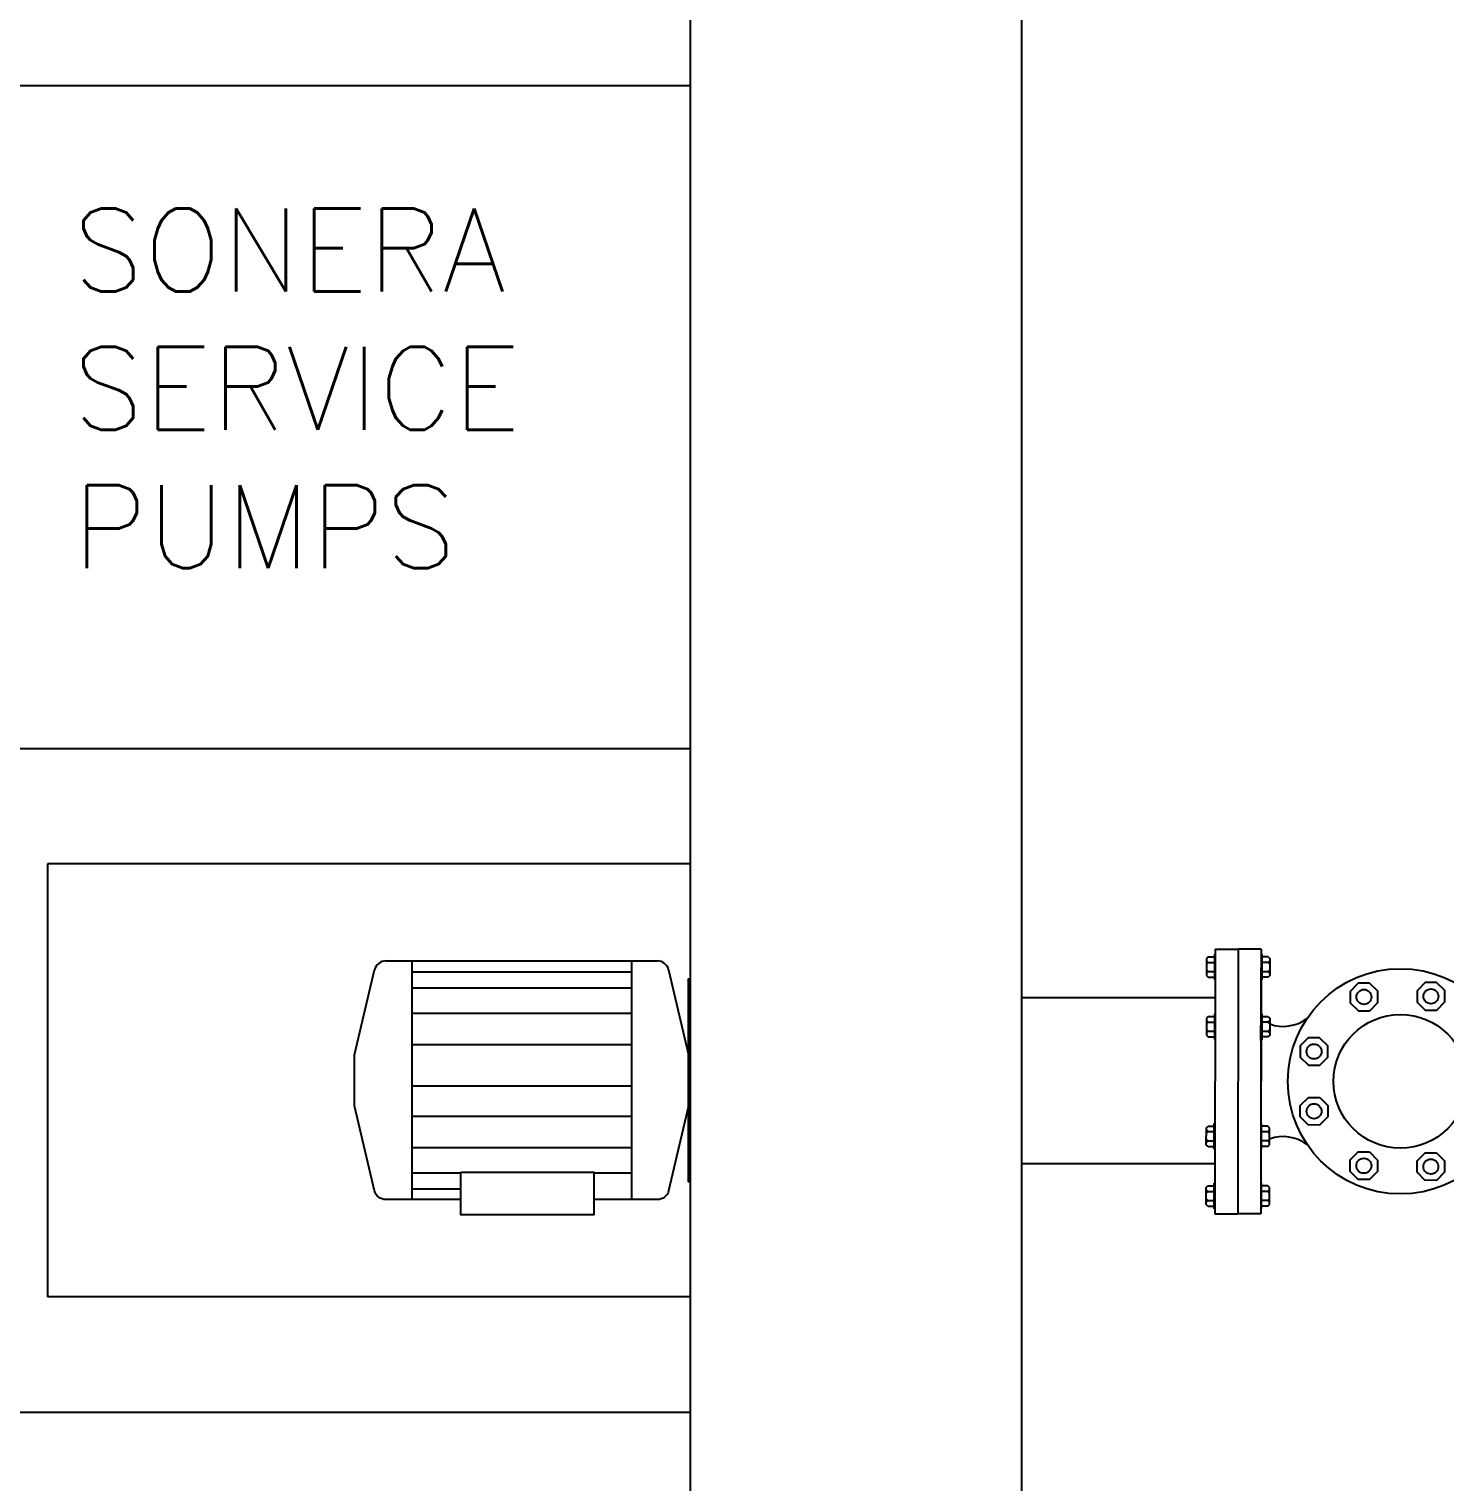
# Model space of a CAD drawing. Header units: inches. Extents: x 68782 to 87500, y -27905 to -16049.
# Drawn here: x 80537 to 81818, y -25143 to -23829 of the extents above; entities that cross this region are included whole.
import ezdxf

# ---------------------------------------------------------------- set-up
doc = ezdxf.new("R2010")
doc.units = ezdxf.units.IN
doc.header["$MEASUREMENT"] = 0
doc.layers.add('M-HVAC-PIPE-TEXT', color=2, linetype='Continuous', lineweight=25)
doc.layers.add('M-X-BKGD', color=8, linetype='Continuous')
doc.styles.add('SIMS', font='simplex.shx')

msp = doc.modelspace()

# ---------------------------------------------------------------- linework, layer by layer
at = {"layer": 'M-X-BKGD'}
for p, q in [((81135, -18586.9), (81135, -25904.9)), ((81435, -18586.9), (81435, -25904.9)), ((80553.7, -24584.1), (80553.7, -24975.7)), ((81135, -24584.1), (80553.7, -24584.1)), ((80831.5, -24756.9), (80849.6, -24680)), ((81105.5, -24672), (80859.7, -24672)), ((80883.2, -24672), (80883.2, -24887.8)), ((81082, -24672), (81082, -24887.8)), ((81115.6, -24680), (81133.7, -24756.9)), ((81651.6, -24678), (81651.6, -24883.9)), ((81435, -24705.1), (81610, -24705.1)), ((81651.6, -24743.9), (81651.6, -24730.2)), ((81651.6, -24818), (81651.6, -24831.7)), ((81435, -24855.1), (81610, -24855.1)), ((81135, -24975.7), (80553.7, -24975.7))]:
    msp.add_line(p, q, dxfattribs=at)
at = {"layer": 'M-X-BKGD', "linetype": 'Continuous'}
for p, q in [((81609.5, -24665.7), (81610.1, -24665.7)), ((81609.5, -24665.7), (81609.5, -24689)), ((81610.1, -24661.2), (81609.9, -24900.6)), ((81610.1, -24661.2), (81630.9, -24661.2)), ((81630.9, -24661.2), (81630.7, -24900.6)), ((81630.9, -24661.2), (81630.7, -24900.6)), ((81651.7, -24661.3), (81630.9, -24661.2)), ((81651.7, -24661.3), (81651.5, -24900.7)), ((81652.3, -24665.7), (81651.7, -24665.7)), ((81652.3, -24665.7), (81652.3, -24689.1)), ((81603.8, -24668.2), (81602.3, -24669.7)), ((81602.3, -24669.7), (81602.3, -24685)), ((81603.8, -24673.2), (81602.3, -24671.7)), ((81603.8, -24673.2), (81602.3, -24674.7)), ((81603.8, -24681.5), (81602.3, -24680)), ((81603.8, -24668.2), (81609.5, -24668.2)), ((81603.8, -24673.2), (81609.5, -24673.2)), ((81658, -24668.3), (81652.3, -24668.3)), ((81658, -24673.3), (81652.3, -24673.3)), ((81658, -24668.3), (81659.5, -24669.8)), ((81658, -24673.3), (81659.5, -24671.7)), ((81658, -24673.3), (81659.5, -24674.8)), ((81658, -24681.6), (81659.5, -24680)), ((81659.5, -24669.8), (81659.5, -24685)), ((81603.8, -24681.5), (81602.3, -24683)), ((81602.3, -24685), (81603.8, -24686.5)), ((81603.8, -24681.5), (81609.5, -24681.5)), ((81603.8, -24686.5), (81609.5, -24686.5)), ((81609.5, -24689), (81610.1, -24689)), ((81652.3, -24689.1), (81651.7, -24689.1)), ((81658, -24681.6), (81652.3, -24681.6)), ((81658, -24686.6), (81652.3, -24686.6)), ((81658, -24681.6), (81659.5, -24683.1)), ((81659.5, -24685), (81658, -24686.6)), ((81609.4, -24719.7), (81609.4, -24743)), ((81609.4, -24719.7), (81610, -24719.7)), ((81652.3, -24719.7), (81651.7, -24719.7)), ((81652.3, -24719.7), (81652.3, -24743.1)), ((81603.8, -24722.2), (81602.2, -24723.7)), ((81602.2, -24723.7), (81602.2, -24739)), ((81603.8, -24727.2), (81602.2, -24725.7)), ((81603.8, -24727.2), (81602.2, -24728.7)), ((81603.8, -24722.2), (81609.4, -24722.2)), ((81603.8, -24727.2), (81609.4, -24727.2)), ((81657.9, -24722.3), (81652.3, -24722.3)), ((81657.9, -24727.3), (81652.3, -24727.3)), ((81657.9, -24722.3), (81659.5, -24723.8)), ((81657.9, -24727.3), (81659.5, -24725.7)), ((81657.9, -24727.3), (81659.5, -24728.8)), ((81659.5, -24723.8), (81659.5, -24739)), ((81603.8, -24735.5), (81602.2, -24734)), ((81603.8, -24735.5), (81602.2, -24737)), ((81602.2, -24739), (81603.8, -24740.5)), ((81603.8, -24735.5), (81609.4, -24735.5)), ((81603.8, -24740.5), (81609.4, -24740.5)), ((81609.4, -24743), (81610, -24743)), ((81652.3, -24743.1), (81651.7, -24743.1)), ((81657.9, -24735.6), (81652.3, -24735.6)), ((81657.9, -24740.6), (81652.3, -24740.6)), ((81657.9, -24735.6), (81659.5, -24734)), ((81657.9, -24735.6), (81659.5, -24737.1)), ((81659.5, -24739), (81657.9, -24740.6)), ((81602.1, -24838.1), (81602.2, -24822.8)), ((81602.2, -24822.8), (81603.7, -24821.3)), ((81603.7, -24826.3), (81602.2, -24824.8)), ((81603.7, -24821.3), (81609.3, -24821.3)), ((81609.3, -24818.8), (81609.9, -24818.8)), ((81609.3, -24842.1), (81609.3, -24818.8)), ((81652.2, -24818.8), (81651.6, -24818.8)), ((81652.2, -24842.2), (81652.2, -24818.8)), ((81657.9, -24821.4), (81652.2, -24821.4)), ((81657.8, -24826.4), (81659.4, -24824.8)), ((81659.4, -24822.9), (81657.9, -24821.4)), ((81659.4, -24838.1), (81659.4, -24822.9)), ((81603.7, -24834.6), (81602.1, -24833.1)), ((81603.7, -24834.6), (81602.1, -24836.1)), ((81603.7, -24839.6), (81602.1, -24838.1)), ((81603.7, -24826.3), (81602.2, -24827.8)), ((81603.7, -24826.3), (81609.3, -24826.3)), ((81603.7, -24834.6), (81609.3, -24834.6)), ((81657.8, -24826.4), (81652.2, -24826.4)), ((81657.8, -24834.7), (81652.2, -24834.7)), ((81657.8, -24826.4), (81659.4, -24827.9)), ((81657.8, -24834.7), (81659.4, -24833.1)), ((81657.8, -24834.7), (81659.4, -24836.2)), ((81657.8, -24839.7), (81659.4, -24838.1)), ((81603.7, -24839.6), (81609.3, -24839.6)), ((81609.3, -24842.1), (81609.9, -24842.1)), ((81652.2, -24842.2), (81651.6, -24842.2)), ((81657.8, -24839.7), (81652.2, -24839.7)), ((81602.1, -24876.8), (81603.6, -24875.3)), ((81602.1, -24892.1), (81602.1, -24876.8)), ((81603.6, -24875.3), (81609.3, -24875.3)), ((81609.3, -24872.8), (81609.9, -24872.8)), ((81609.3, -24896.1), (81609.3, -24872.8)), ((81652.2, -24872.8), (81651.6, -24872.8)), ((81652.1, -24896.2), (81652.2, -24872.8)), ((81657.8, -24875.4), (81652.1, -24875.4)), ((81659.3, -24876.9), (81657.8, -24875.4)), ((81659.3, -24892.1), (81659.3, -24876.9)), ((81603.6, -24880.3), (81602.1, -24878.8)), ((81603.6, -24880.3), (81602.1, -24881.8)), ((81603.6, -24888.6), (81602.1, -24887.1)), ((81603.6, -24888.6), (81602.1, -24890.1)), ((81603.6, -24880.3), (81609.3, -24880.3)), ((81603.6, -24888.6), (81609.3, -24888.6)), ((81657.8, -24880.4), (81652.1, -24880.4)), ((81657.8, -24888.7), (81652.1, -24888.7)), ((81657.8, -24880.4), (81659.3, -24878.8)), ((81657.8, -24880.4), (81659.3, -24881.9)), ((81657.8, -24888.7), (81659.3, -24887.1)), ((81657.8, -24888.7), (81659.3, -24890.2)), ((81603.6, -24893.6), (81602.1, -24892.1)), ((81603.6, -24893.6), (81609.3, -24893.6)), ((81609.3, -24896.1), (81609.9, -24896.1)), ((81609.9, -24900.6), (81630.7, -24900.6)), ((81651.5, -24900.7), (81630.7, -24900.6)), ((81652.1, -24896.2), (81651.5, -24896.2)), ((81657.8, -24893.7), (81652.1, -24893.7)), ((81657.8, -24893.7), (81659.3, -24892.1))]:
    msp.add_line(p, q, dxfattribs=at)
at = {"layer": 'M-X-BKGD', "color": 8}
for p, q in [((80849, -24681.8), (80849.1, -24681.8)), ((80883.2, -24681.8), (81082, -24681.8)), ((80883.2, -24696.3), (81082, -24696.3)), ((80883.2, -24719.2), (81082, -24719.2)), ((80883.2, -24747.5), (81082, -24747.5)), ((80883.2, -24784.9), (81082, -24784.9)), ((80883.2, -24812.3), (81082, -24812.3)), ((80883.2, -24840.6), (81082, -24840.6)), ((80883.2, -24863.5), (80927.5, -24863.5)), ((81047.9, -24863.5), (81082, -24863.5)), ((80849, -24878), (80849.1, -24878)), ((80883.2, -24878), (80927.5, -24878))]:
    msp.add_line(p, q, dxfattribs=at)
at = {"layer": 'M-X-BKGD'}
for points in [[(81135, -23279.9), (80085, -23279.9), (80085, -23879.9), (81135, -23879.9)], [(81135, -24479.9), (80085, -24479.9), (80085, -25079.9), (81135, -25079.9)], [(81135, -24871.6), (81133.7, -24871.6), (81133.7, -24688.2), (81135, -24688.2)], [(80831.5, -24802.9), (80831.5, -24756.9)]]:
    msp.add_lwpolyline(points, dxfattribs=at)
for points in [[(81750, -24716.9), (81757.3, -24709.6), (81757.2, -24699.3), (81749.9, -24692), (81739.6, -24692), (81732.3, -24699.4), (81732.3, -24709.7), (81739.7, -24717)], [(81810.6, -24716.3), (81817.9, -24709), (81817.9, -24698.7), (81810.5, -24691.4), (81800.2, -24691.4), (81792.9, -24698.8), (81793, -24709.1), (81800.3, -24716.4)], [(81704.8, -24766.2), (81712.1, -24758.9), (81712.1, -24748.6), (81704.7, -24741.3), (81694.4, -24741.3), (81687.1, -24748.6), (81687.2, -24759), (81694.5, -24766.3)], [(81704.8, -24795.3), (81712.1, -24802.7), (81712, -24813), (81704.7, -24820.3), (81694.3, -24820.2), (81687.1, -24812.9), (81687.1, -24802.6), (81694.5, -24795.3)], [(81749.9, -24844.7), (81757.1, -24852.1), (81757.1, -24862.4), (81749.8, -24869.7), (81739.4, -24869.6), (81732.2, -24862.3), (81732.2, -24851.9), (81739.5, -24844.7)], [(81810.5, -24845.4), (81817.8, -24852.8), (81817.7, -24863.1), (81810.4, -24870.4), (81800, -24870.3), (81792.8, -24863), (81792.8, -24852.6), (81800.2, -24845.4)], [(80927.5, -24862.9), (81047.9, -24862.9), (81047.9, -24901.5), (80927.5, -24901.5)]]:
    msp.add_lwpolyline(points, close=True, dxfattribs=at)
for points in [[(80927.5, -24887.8), (80859.7, -24887.8, -0.348273), (80849.6, -24879.8), (80831.5, -24802.9)], [(81133.7, -24802.9), (81115.6, -24879.8, -0.348273), (81105.5, -24887.8), (81047.9, -24887.8)]]:
    msp.add_lwpolyline(points, format="xyb", dxfattribs=at)
for centre, radius in [((81777.8, -24780.8), 101.9), ((81744.8, -24704.5), 6.77), ((81805.4, -24703.9), 6.77), ((81777.8, -24780.8), 60.5), ((81699.6, -24753.8), 6.77), ((81699.6, -24807.8), 6.77), ((81744.7, -24857.2), 6.77), ((81805.3, -24857.9), 6.77)]:
    msp.add_circle(centre, radius, dxfattribs=at)
for centre, radius, start, end in [((80859.7, -24682.3), 10.4, 90, 166.8074), ((81105.5, -24682.3), 10.4, 13.1926, 90), ((81671.8, -24695.7), 35.4, 249.6416, 307.0905), ((81671.8, -24866.2), 35.4, 52.9095, 110.5208)]:
    msp.add_arc(centre, radius, start, end, dxfattribs=at)

# ---------------------------------------------------------------- texts
at = {"layer": 'M-HVAC-PIPE-TEXT', "color": 3, "insert": (80576.4, -23991.4, -422.2), "char_height": 75, "attachment_point": 1, "style": 'SIMS'}
msp.add_mtext('\\A1;SONERA\\PSERVICE\\PPUMPS', dxfattribs=at)

doc.saveas('drawing.dxf')
